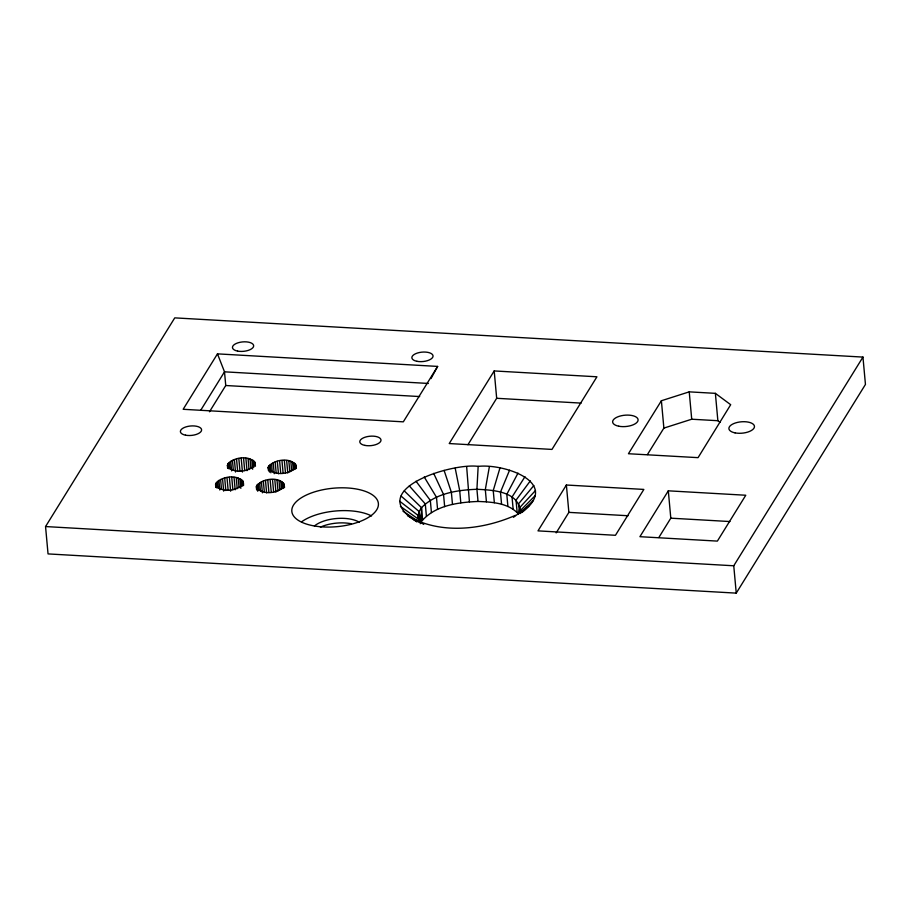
<?xml version="1.0" encoding="UTF-8"?>
<svg xmlns="http://www.w3.org/2000/svg" width="911" height="911" viewBox="0 0 911 911"><rect width="100%" height="100%" fill="white"/><g stroke="black" fill="none" stroke-linecap="round" stroke-linejoin="round"><path stroke-width="1.37" d="M520.158 510.08C517.402 491.04 492.065 490.027 476.92 489.287C457.504 490.004 435.72 493.17 421.508 507.666L421.235 521.764L420.21 523.711M521.821 512.517C561.973 482.466 503.601 463.38 478.161 466.386L476.92 489.287L478.024 501.449C491.963 502.007 508.566 502.94 518.473 514.055M284.323 484.572C280.713 493.91 261.058 495.823 256.333 486.793C260.751 477.865 283.048 475.291 284.574 487.328M296.155 465.453C292.545 474.802 272.89 476.704 268.164 467.685C272.583 458.757 294.879 456.183 296.405 468.22M518.541 513.872L519.919 507.381L535.486 490.517M489.355 466.796L485.312 489.594L486.417 501.756M215.565 484.47C219.961 475.793 239.889 473.504 243.488 483.308C238.124 491.245 220.439 493.466 215.565 484.47L215.816 487.237M227.397 465.362C231.793 456.684 251.721 454.395 255.319 464.2C249.956 472.137 232.271 474.358 227.397 465.362L227.648 468.117M416.862 521.707C362.908 489.56 452.778 462.606 478.161 466.386M404.279 490.892L421.508 507.666L419.106 511.561L418.126 515.467L418.502 519.521M499.923 468.083L493.238 490.562L494.343 502.724M509.556 470.213L500.469 492.156L501.574 504.307M517.995 473.105L506.801 494.32L507.905 506.482M431.005 378.577L437.633 366.416L217.467 353.867L183.157 409.29L403.311 421.839L437.633 366.416M45.55 526.558L174.753 317.871L862.956 357.089L865.45 384.442L736.247 593.129L48.044 553.911L45.55 526.558L733.754 565.777L862.956 357.089M200.841 410.052L224.505 371.825L217.467 353.867M209.473 411.783L225.746 385.512L224.505 371.825L428.352 383.451M494.195 370.936L449.225 443.555L551.975 449.419L596.933 376.79L494.195 370.936L496.677 398.289L467.935 444.727M566.38 485.016L537.991 530.874L615.449 535.292L643.849 489.423L566.38 485.016L568.874 512.369L556.165 532.889M668.31 490.824L639.909 536.693L717.378 541.1L745.779 495.242L668.31 490.824L670.803 518.177L658.847 537.49M661.386 400.749L628.442 453.735L698.065 457.652L730.69 404.7L715.374 393.347L689.228 391.855L661.386 400.749L663.88 428.102L647.402 454.589M524.975 476.692L512.039 497.019L513.144 509.181M478.024 501.449C458.096 502.337 434.649 505.32 421.235 521.764L419.106 511.561L401.068 496.085M530.316 480.871L516.036 500.15L517.141 512.312M533.857 485.529L518.689 503.646L519.555 513.098M513.474 517.289L528.767 506.026M519.669 511.265L535.167 495.686M519.965 513.28L532.901 500.913M520.01 513.599L522.868 510.889M515.387 515.353C482.147 529.963 439.831 534.848 407.479 515.672M663.88 428.102L691.722 419.219L717.868 420.711L720.054 422.328M496.677 398.289L581.127 403.106M225.746 385.512L419.686 396.558M568.874 512.369L628.032 515.74M670.803 518.177L729.95 521.548M413.662 519.566L417.101 521.787M403.026 511.23L419.402 522.14M421.394 522.823L423.752 524.417M400.43 506.402L418.627 519.293L420.563 522.925M399.77 501.301L418.126 515.467L418.866 522.003M409.312 485.893L425.289 503.92L426.394 516.07M416.031 481.213L430.322 500.401L431.427 512.563M424.23 476.988L436.471 497.235L437.576 509.397M433.67 473.356L443.555 494.514L444.659 506.664M444.101 470.395L451.378 492.293L452.482 504.455M455.204 468.22L459.702 490.653L460.807 502.815M268.893 470.6L268.438 466.603L268.813 470.748M257.061 489.719L256.606 485.722L256.982 489.867M228.114 468.277L227.67 464.28L228.046 468.425M216.283 487.396L215.839 483.399L216.214 487.544M733.754 565.777L736.247 593.129M715.374 393.347L717.868 420.711M689.228 391.855L691.722 419.219M469.404 501.802L466.671 466.865M421.508 507.666L422.613 519.828M419.106 511.561L420.085 522.367M295.824 464.428L296.075 467.195M295.096 463.471L295.597 468.994M293.991 462.606L294.617 469.518M292.556 461.866L293.308 470.156M290.814 461.273L291.691 470.941M288.821 460.829L289.835 471.887M286.646 460.567L287.774 473.003M284.334 460.488L285.473 472.923M281.966 460.579L283.093 473.014M283.993 483.536L284.243 486.303M283.264 482.579L283.765 488.114M282.159 481.714L282.786 488.626M279.597 460.864L280.736 473.299M280.725 480.974L281.476 489.264M277.308 461.308L278.447 473.743M278.982 480.382L279.859 490.05M276.99 479.949L278.003 490.995M275.156 461.923L276.17 472.968M273.209 462.674L274.222 473.72M274.815 479.676L275.942 492.111M271.524 463.54L272.275 471.83M272.503 479.596L273.642 492.031M270.134 464.508L270.886 472.798M269.599 471.067L269.098 465.532L269.519 472.092M270.134 479.687L271.262 492.122M268.164 467.685L268.415 470.452M267.766 479.972L268.904 492.407M265.477 480.416L266.616 492.851M263.325 481.031L264.338 492.088M261.377 481.782L262.391 492.828M259.692 482.648L260.444 490.938M258.303 483.616L258.929 490.528M257.767 490.175L257.266 484.652L257.688 491.2M255.057 462.105L255.433 466.25M254.317 461.148L254.704 465.293M256.333 486.793L256.583 489.56M253.224 460.283L253.85 467.195M251.778 459.543L252.666 469.211M250.047 458.95L250.924 468.618M248.054 458.506L249.056 469.564M245.879 458.244L247.006 470.68M243.567 458.165L244.695 470.588M241.199 458.256L242.451 472.069M243.226 481.213L243.601 485.358M242.485 480.256L242.998 485.779M241.392 479.391L242.019 486.303M238.83 458.54L239.957 470.976M239.946 478.651L240.834 488.33M236.541 458.985L237.669 471.42M238.215 478.059L239.092 487.727M236.222 477.615L237.224 488.672M234.389 459.599L235.516 472.035M232.442 460.351L233.318 470.019M234.047 477.353L235.175 489.788M230.745 461.217L231.633 470.885M231.736 477.273L232.863 489.708M229.367 462.184L229.993 469.085M228.832 468.744L228.331 463.209L228.661 468.459M229.367 477.364L230.62 491.188M226.998 477.649L228.126 490.084M224.71 478.093L225.837 490.528M222.557 478.708L223.685 491.143M220.61 479.459L221.487 489.127M218.913 480.325L219.802 489.993M217.535 481.293L218.162 488.205M217 487.852L216.499 482.329L216.829 487.567M301.53 521.855A43.443 19.313 -5.2 0 1 371.563 515.945M314.671 525.784A26.408 11.741 -5.2 0 1 359.378 522.288M320.399 527.139A26.408 11.741 -5.2 0 1 351.236 523.734M314.42 525.977A43.443 19.313 -5.2 0 0 378.407 503.794A43.443 19.313 -5.2 0 0 312.519 492.555A43.443 19.313 -5.2 0 0 314.42 525.977M618.774 426.223A12.777 5.682 -5.2 0 0 638.099 420.051A12.777 5.682 -5.2 0 0 619.229 416.316A12.777 5.682 -5.2 0 0 618.774 426.223M735.052 432.873A12.834 5.705 -5.2 0 0 754.467 426.678A12.834 5.705 -5.2 0 0 735.507 422.932A12.834 5.705 -5.2 0 0 735.052 432.873M237.566 351.088A10.647 4.737 -5.2 0 0 253.668 345.941A10.647 4.737 -5.2 0 0 237.942 342.832A10.647 4.737 -5.2 0 0 237.566 351.088M416.953 361.303A10.647 4.737 -5.2 0 0 433.055 356.167A10.647 4.737 -5.2 0 0 417.329 353.058A10.647 4.737 -5.2 0 0 416.953 361.303M185.502 435.173A10.647 4.737 -5.2 0 0 201.604 430.026A10.647 4.737 -5.2 0 0 185.878 426.917A10.647 4.737 -5.2 0 0 185.502 435.173M364.89 445.399A10.647 4.737 -5.2 0 0 381.003 440.252A10.647 4.737 -5.2 0 0 365.277 437.143A10.647 4.737 -5.2 0 0 364.89 445.399"/></g></svg>
